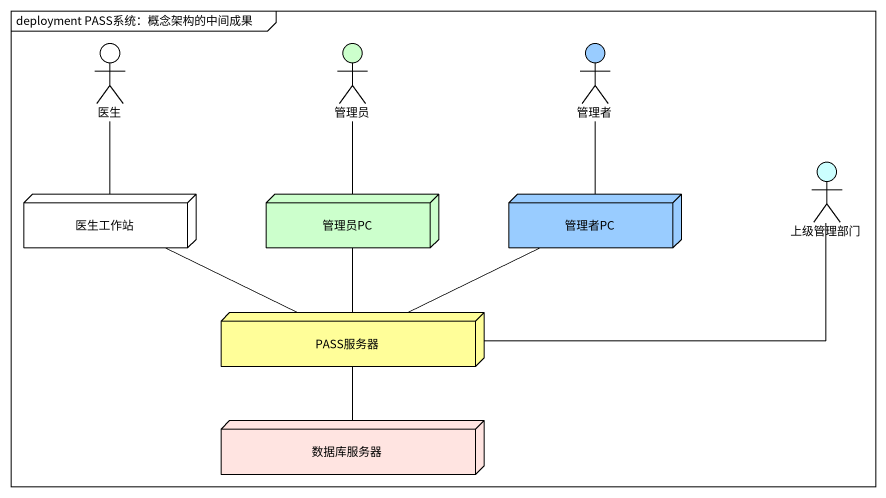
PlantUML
@startuml
mainframe deployment PASS系统：概念架构的中间成果
actor 医生 #FFFFFF
actor 管理员 #CCFFCC
actor 管理者 #99CCFF
node 医生工作站 #FFFFFF
node 管理员PC #CCFFCC
node 管理者PC #99CCFF
actor 上级管理部门 #CCFFFF
node PASS服务器 #FFFE99
node 数据库服务器 #FFE4E1
医生 -- 医生工作站
管理员 -- 管理员PC
管理者 -- 管理者PC
医生工作站 -right- PASS服务器
管理员PC -- PASS服务器
管理者PC -left- PASS服务器
上级管理部门 -left- PASS服务器
PASS服务器 -- 数据库服务器
@enduml
